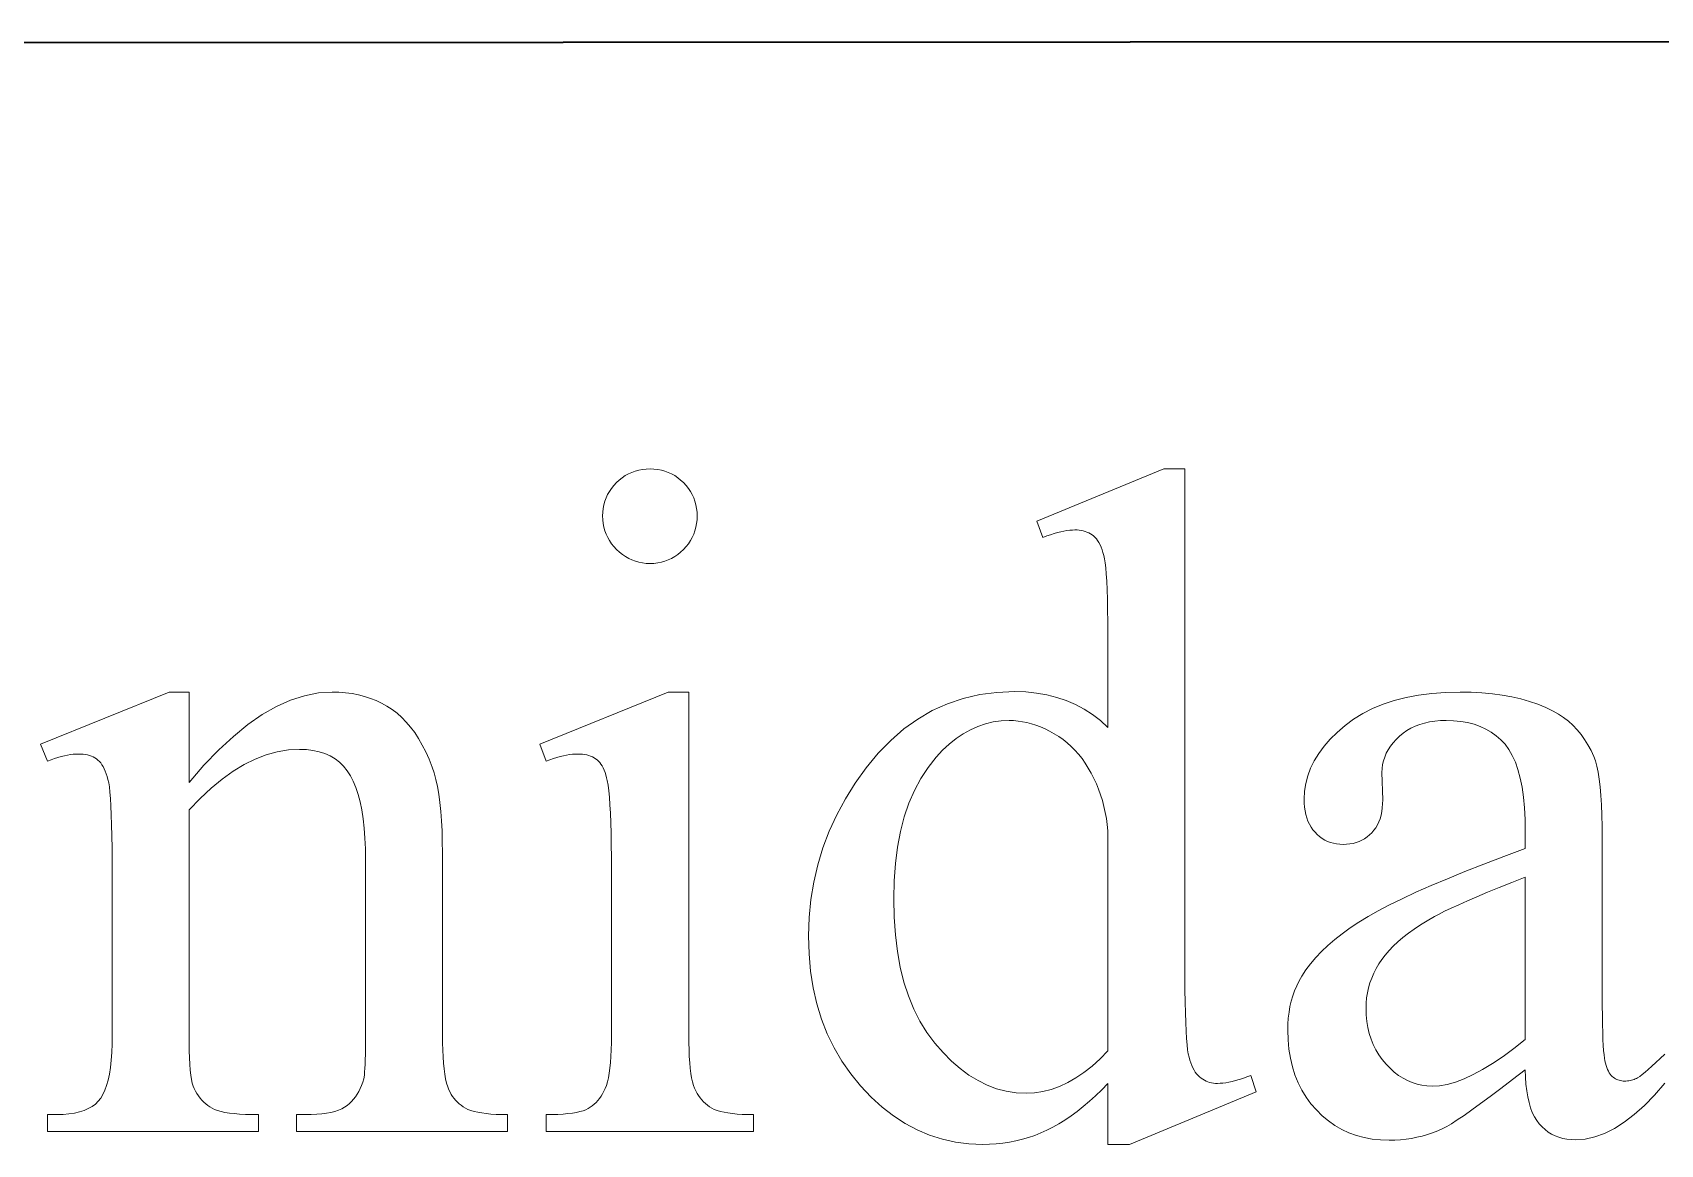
# Model space of a CAD drawing. Extents: x 0 to 297, y 0 to 210.
# Drawn here: x 202.11 to 209.67, y 14.9 to 20.07 of the extents above; entities that cross this region are included whole.
import ezdxf

# ---------------------------------------------------------------- set-up
doc = ezdxf.new("R2010")
doc.units = 0

msp = doc.modelspace()

# ---------------------------------------------------------------- linework, layer by layer
at = {"color": 7, "lineweight": 35}
msp.add_line((162, 20), (286.882111, 20.066713), dxfattribs=at)
at = {"color": 7, "lineweight": 13}
for points in [[(204.981293, 18.040915), (204.999191, 18.040276), (205.016556, 18.038363), (205.033371, 18.035172), (205.049652, 18.030706), (205.065384, 18.024963), (205.080582, 18.017944), (205.09523, 18.009649), (205.109344, 18.000078), (205.122925, 17.989231), (205.135956, 17.977108), (205.148071, 17.964077), (205.15892, 17.950504), (205.168488, 17.93639), (205.176788, 17.921738), (205.183807, 17.906542), (205.189545, 17.890806), (205.194016, 17.874531), (205.197205, 17.857714), (205.199127, 17.840355), (205.199753, 17.822458), (205.199127, 17.804548), (205.197205, 17.787159), (205.194016, 17.770287), (205.189545, 17.753937), (205.183807, 17.738102), (205.176788, 17.72279), (205.168488, 17.707994), (205.15892, 17.69372), (205.148071, 17.679962), (205.135956, 17.666725), (205.122925, 17.654398), (205.109344, 17.643366), (205.09523, 17.633633), (205.080582, 17.625198), (205.065384, 17.618059), (205.049652, 17.612221), (205.033371, 17.607677), (205.016556, 17.604433), (204.999191, 17.602486), (204.981293, 17.601837), (204.963394, 17.602486), (204.945999, 17.604433), (204.929123, 17.607677), (204.912781, 17.612221), (204.896942, 17.618059), (204.881638, 17.625198), (204.866837, 17.633633), (204.85257, 17.643366), (204.838806, 17.654398), (204.825562, 17.666725), (204.813232, 17.679962), (204.802216, 17.69372), (204.79248, 17.707994), (204.784042, 17.72279), (204.776901, 17.738102), (204.771057, 17.753937), (204.766525, 17.770287), (204.763275, 17.787159), (204.761322, 17.804548), (204.760681, 17.822458), (204.761322, 17.840355), (204.763229, 17.857714), (204.766418, 17.874531), (204.770889, 17.890806), (204.776627, 17.906542), (204.783646, 17.921738), (204.791946, 17.93639), (204.801514, 17.950504), (204.812363, 17.964077), (204.824493, 17.977108), (204.83754, 17.989231), (204.851181, 18.000078), (204.865402, 18.009649), (204.880203, 18.017944), (204.895599, 18.024963), (204.91156, 18.030706), (204.928131, 18.035172), (204.945267, 18.038363), (204.962997, 18.040276)], [(207.107468, 15.187995), (207.078552, 15.158568), (207.049759, 15.13085), (207.021103, 15.10484), (206.992569, 15.08054), (206.964172, 15.057948), (206.935913, 15.037065), (206.907761, 15.01789), (206.879761, 15.000424), (206.851883, 14.984668), (206.824127, 14.970619), (206.796219, 14.958085), (206.767883, 14.94687), (206.73912, 14.936975), (206.70993, 14.928398), (206.680298, 14.921142), (206.650223, 14.915205), (206.619736, 14.910586), (206.588806, 14.907289), (206.557434, 14.90531), (206.525635, 14.90465), (206.461578, 14.907364), (206.399155, 14.915507), (206.338379, 14.92908), (206.279236, 14.948081), (206.221741, 14.972512), (206.165894, 15.002371), (206.111694, 15.03766), (206.059143, 15.078377), (206.008224, 15.124523), (205.958954, 15.176099), (205.912918, 15.231936), (205.871735, 15.290864), (205.835403, 15.352886), (205.803909, 15.418002), (205.777267, 15.486211), (205.755463, 15.557511), (205.73851, 15.631907), (205.726395, 15.709394), (205.719116, 15.789974), (205.716705, 15.873648), (205.719376, 15.958142), (205.727432, 16.041189), (205.740845, 16.122786), (205.759613, 16.202934), (205.783752, 16.281631), (205.813248, 16.358881), (205.848114, 16.434681), (205.888351, 16.509033), (205.933945, 16.581936), (205.984909, 16.653387), (206.040085, 16.720579), (206.098328, 16.780699), (206.159653, 16.833744), (206.224045, 16.879719), (206.291504, 16.918619), (206.36203, 16.950447), (206.435638, 16.975201), (206.512314, 16.992884), (206.592072, 17.003492), (206.674881, 17.007029), (206.726318, 17.005363), (206.77594, 17.000366), (206.82373, 16.992039), (206.86972, 16.980381), (206.913895, 16.965393), (206.956238, 16.947071), (206.996765, 16.925421), (207.035492, 16.900438), (207.072388, 16.872126), (207.107468, 16.840483), (207.107468, 17.206018), (207.107315, 17.271318), (207.106827, 17.331383), (207.106018, 17.386213), (207.104874, 17.43581), (207.103424, 17.480171), (207.101639, 17.5193), (207.099518, 17.553192), (207.097092, 17.581852), (207.09433, 17.605276), (207.091248, 17.623466), (207.08783, 17.638542), (207.08403, 17.652624), (207.079865, 17.665709), (207.075333, 17.677799), (207.070435, 17.688896), (207.06517, 17.698997), (207.059525, 17.708103), (207.053528, 17.716213), (207.047165, 17.72333), (207.040421, 17.72945), (207.033325, 17.734793), (207.025879, 17.739574), (207.018097, 17.743792), (207.009964, 17.747446), (207.001495, 17.75054), (206.992661, 17.753071), (206.98349, 17.755039), (206.973969, 17.756445), (206.964111, 17.757288), (206.953903, 17.757568), (206.942291, 17.757223), (206.929932, 17.756186), (206.916855, 17.754456), (206.90303, 17.752033), (206.888474, 17.748917), (206.873184, 17.745111), (206.857147, 17.740612), (206.840393, 17.73542), (206.822891, 17.729538), (206.804657, 17.722961), (206.776535, 17.798666), (207.36702, 18.040915), (207.464355, 18.040915), (207.464355, 15.75036), (207.464523, 15.683428), (207.465012, 15.621924), (207.46582, 15.56585), (207.466949, 15.515204), (207.468414, 15.469988), (207.4702, 15.430201), (207.472305, 15.395843), (207.474731, 15.366914), (207.477493, 15.343413), (207.480576, 15.325341), (207.484024, 15.31045), (207.487854, 15.296488), (207.492065, 15.283456), (207.496674, 15.271355), (207.501663, 15.260183), (207.50705, 15.249942), (207.512833, 15.24063), (207.518997, 15.232248), (207.525543, 15.224797), (207.532486, 15.218276), (207.539749, 15.212523), (207.547241, 15.207375), (207.554977, 15.202832), (207.562943, 15.198896), (207.571152, 15.195565), (207.579605, 15.19284), (207.588287, 15.190721), (207.597198, 15.189206), (207.606369, 15.188297), (207.615768, 15.187995), (207.627838, 15.188362), (207.640686, 15.189466), (207.654312, 15.191304), (207.668716, 15.193878), (207.683899, 15.197187), (207.69986, 15.201232), (207.716599, 15.206012), (207.734116, 15.211528), (207.752411, 15.217778), (207.7715, 15.224765), (207.795288, 15.149062), (207.20697, 14.90465), (207.107468, 14.90465)], [(202.839981, 16.585255), (202.909317, 16.664982), (202.977982, 16.736315), (203.046005, 16.799257), (203.113388, 16.853806), (203.180115, 16.899963), (203.246185, 16.937729), (203.311615, 16.9671), (203.376404, 16.988081), (203.440521, 17.000669), (203.504013, 17.004866), (203.535995, 17.004055), (203.567078, 17.001621), (203.59726, 16.997566), (203.626526, 16.991888), (203.654877, 16.984589), (203.682327, 16.975666), (203.708862, 16.965122), (203.734497, 16.952955), (203.759216, 16.939167), (203.783035, 16.923756), (203.805908, 16.906485), (203.82785, 16.887115), (203.848831, 16.865648), (203.868851, 16.842083), (203.887939, 16.81642), (203.906052, 16.788658), (203.923233, 16.758799), (203.939453, 16.726841), (203.954727, 16.692785), (203.96904, 16.656631), (203.978088, 16.629292), (203.986176, 16.599184), (203.993317, 16.566307), (203.999496, 16.530663), (204.00473, 16.492249), (204.009018, 16.451065), (204.012344, 16.407116), (204.014725, 16.360395), (204.016159, 16.310907), (204.016632, 16.258652), (204.016632, 15.412941), (204.016937, 15.376516), (204.017838, 15.342515), (204.019348, 15.310936), (204.021469, 15.28178), (204.0242, 15.255046), (204.027527, 15.230735), (204.031464, 15.208845), (204.036011, 15.189379), (204.041153, 15.172335), (204.046906, 15.157714), (204.051956, 15.147137), (204.057587, 15.137036), (204.063812, 15.127411), (204.070618, 15.118261), (204.078003, 15.109589), (204.085968, 15.101391), (204.094528, 15.093669), (204.103668, 15.086423), (204.113388, 15.079653), (204.123688, 15.073359), (204.135193, 15.067606), (204.148483, 15.062458), (204.163574, 15.057916), (204.18045, 15.053979), (204.199127, 15.050648), (204.219604, 15.047923), (204.241867, 15.045803), (204.26593, 15.044289), (204.291794, 15.043381), (204.319443, 15.043077), (204.319443, 14.965212), (203.33963, 14.965212), (203.33963, 15.043077), (203.380722, 15.043077), (203.407578, 15.0435), (203.43277, 15.044765), (203.456284, 15.046874), (203.478149, 15.049826), (203.498337, 15.053622), (203.516861, 15.058262), (203.533722, 15.063745), (203.54892, 15.070071), (203.562439, 15.077242), (203.57431, 15.085255), (203.585007, 15.09409), (203.595032, 15.103726), (203.604385, 15.114162), (203.613068, 15.1254), (203.621078, 15.137436), (203.628418, 15.150273), (203.635101, 15.163911), (203.641098, 15.178349), (203.646423, 15.193586), (203.651093, 15.209624), (203.65274, 15.217497), (203.654205, 15.228139), (203.655502, 15.241549), (203.656631, 15.257729), (203.657578, 15.276675), (203.658356, 15.298391), (203.658966, 15.322876), (203.659393, 15.350129), (203.659653, 15.380151), (203.659744, 15.412941), (203.659744, 16.224045), (203.659042, 16.276636), (203.656937, 16.326265), (203.653412, 16.372931), (203.648499, 16.416632), (203.642166, 16.457371), (203.63443, 16.495148), (203.625305, 16.529959), (203.614746, 16.56181), (203.602798, 16.590694), (203.589447, 16.616617), (203.574432, 16.639837), (203.55748, 16.660612), (203.538605, 16.678944), (203.517807, 16.69483), (203.495087, 16.708273), (203.470444, 16.719271), (203.443878, 16.727825), (203.415375, 16.733936), (203.384949, 16.737602), (203.3526, 16.738823), (203.301147, 16.736012), (203.249741, 16.727577), (203.198364, 16.713518), (203.147034, 16.693834), (203.095749, 16.668528), (203.04451, 16.637598), (202.993317, 16.601044), (202.942169, 16.558867), (202.891052, 16.511066), (202.839981, 16.457642), (202.839981, 15.412941), (202.840225, 15.374246), (202.840942, 15.338622), (202.842133, 15.306069), (202.843796, 15.276589), (202.845932, 15.250179), (202.848557, 15.226841), (202.851654, 15.206574), (202.855209, 15.189379), (202.859253, 15.175255), (202.863785, 15.164203), (202.870071, 15.151993), (202.876801, 15.140453), (202.883987, 15.129584), (202.891632, 15.119387), (202.899734, 15.109859), (202.908295, 15.101002), (202.917297, 15.092814), (202.926758, 15.085299), (202.936676, 15.078453), (202.947052, 15.072277), (202.95874, 15.06673), (202.972626, 15.061766), (202.988678, 15.057385), (203.006927, 15.05359), (203.027359, 15.050378), (203.049973, 15.04775), (203.074768, 15.045706), (203.101746, 15.044246), (203.13092, 15.043369), (203.162262, 15.043077), (203.162262, 14.965212), (202.182449, 14.965212), (202.182449, 15.043077), (202.225708, 15.043077), (202.255005, 15.043845), (202.282333, 15.046149), (202.307693, 15.049989), (202.331085, 15.055364), (202.352509, 15.062274), (202.371964, 15.07072), (202.389465, 15.080702), (202.404984, 15.092219), (202.418533, 15.105273), (202.430115, 15.119863), (202.440186, 15.136614), (202.449188, 15.156157), (202.457138, 15.178489), (202.46402, 15.203611), (202.469849, 15.231524), (202.474625, 15.262227), (202.478333, 15.29572), (202.480988, 15.332004), (202.482574, 15.371077), (202.483109, 15.412941), (202.483109, 16.14834), (202.482941, 16.216928), (202.482452, 16.279934), (202.481644, 16.33736), (202.480515, 16.389206), (202.47905, 16.435471), (202.477264, 16.476156), (202.475159, 16.511261), (202.472717, 16.540785), (202.469971, 16.564728), (202.466888, 16.583092), (202.46347, 16.598167), (202.459702, 16.612249), (202.455597, 16.625334), (202.451141, 16.637424), (202.446335, 16.648521), (202.441193, 16.658623), (202.435684, 16.667728), (202.429855, 16.675838), (202.42366, 16.682955), (202.41713, 16.689075), (202.410202, 16.694418), (202.402817, 16.6992), (202.394974, 16.703417), (202.386673, 16.707071), (202.37793, 16.710165), (202.368729, 16.712696), (202.35907, 16.714664), (202.348953, 16.71607), (202.338394, 16.716913), (202.327377, 16.717194), (202.315018, 16.716869), (202.3022, 16.715897), (202.288895, 16.714275), (202.275116, 16.712004), (202.260864, 16.709084), (202.246124, 16.705515), (202.230927, 16.701298), (202.21524, 16.69643), (202.199081, 16.690914), (202.182449, 16.68475), (202.150009, 16.762617), (202.746979, 17.004866), (202.839981, 17.004866)], [(205.160828, 17.004866), (205.160828, 15.412941), (205.161102, 15.376982), (205.161911, 15.343511), (205.163254, 15.312526), (205.165146, 15.284029), (205.167587, 15.25802), (205.170563, 15.234498), (205.174072, 15.213464), (205.178131, 15.194916), (205.182724, 15.178857), (205.187866, 15.165284), (205.193527, 15.153269), (205.199707, 15.141881), (205.206421, 15.131121), (205.213638, 15.120987), (205.22139, 15.111481), (205.229645, 15.102602), (205.238434, 15.09435), (205.247726, 15.086726), (205.257553, 15.079729), (205.267883, 15.073359), (205.279358, 15.067606), (205.292587, 15.062458), (205.307571, 15.057916), (205.324295, 15.053979), (205.342789, 15.050648), (205.363022, 15.047923), (205.38501, 15.045803), (205.408737, 15.044289), (205.434235, 15.043381), (205.461472, 15.043077), (205.461472, 14.965212), (204.498962, 14.965212), (204.498962, 15.043077), (204.526993, 15.043359), (204.553131, 15.044203), (204.577347, 15.045609), (204.59967, 15.047577), (204.620087, 15.050107), (204.638611, 15.053201), (204.655212, 15.056856), (204.669922, 15.061073), (204.682724, 15.065853), (204.693634, 15.071196), (204.703369, 15.077188), (204.712708, 15.083914), (204.721634, 15.091376), (204.730133, 15.099574), (204.738235, 15.108507), (204.745926, 15.118176), (204.753204, 15.128579), (204.760071, 15.139718), (204.766525, 15.151592), (204.772583, 15.164203), (204.778122, 15.17837), (204.783081, 15.194916), (204.787476, 15.213842), (204.79126, 15.235147), (204.794479, 15.258831), (204.797104, 15.284895), (204.799149, 15.313337), (204.800613, 15.344159), (204.801483, 15.37736), (204.801773, 15.412941), (204.801773, 16.176458), (204.801575, 16.238644), (204.800995, 16.296286), (204.800018, 16.349386), (204.79866, 16.397943), (204.796906, 16.441959), (204.794769, 16.481434), (204.792236, 16.516365), (204.789322, 16.546755), (204.786011, 16.572601), (204.782303, 16.593906), (204.779114, 16.607328), (204.775558, 16.619905), (204.771667, 16.631639), (204.767426, 16.64253), (204.762848, 16.652576), (204.757904, 16.661779), (204.75264, 16.670139), (204.747009, 16.677656), (204.741043, 16.684328), (204.734726, 16.690157), (204.727997, 16.695295), (204.720795, 16.69989), (204.71312, 16.703947), (204.704956, 16.70746), (204.696335, 16.710436), (204.687225, 16.712868), (204.677643, 16.714762), (204.667587, 16.716112), (204.657059, 16.716925), (204.646042, 16.717194), (204.633667, 16.716869), (204.620789, 16.715897), (204.607376, 16.714275), (204.593445, 16.712004), (204.578995, 16.709084), (204.564026, 16.705515), (204.548538, 16.701298), (204.532532, 16.69643), (204.516006, 16.690914), (204.498962, 16.68475), (204.468689, 16.762617), (205.065659, 17.004866)], [(207.107468, 15.3394), (207.107468, 16.36031), (207.104355, 16.389465), (207.100204, 16.418102), (207.095016, 16.44622), (207.088776, 16.47382), (207.081512, 16.5009), (207.073212, 16.527462), (207.063873, 16.553503), (207.053482, 16.579025), (207.042068, 16.604029), (207.029602, 16.628513), (207.016205, 16.652143), (207.001968, 16.674585), (206.986877, 16.695835), (206.970947, 16.715897), (206.954178, 16.734768), (206.936554, 16.752451), (206.918091, 16.768944), (206.898788, 16.784246), (206.878647, 16.798359), (206.857651, 16.811283), (206.836288, 16.822994), (206.815048, 16.833473), (206.7939, 16.84272), (206.772858, 16.850735), (206.751938, 16.857515), (206.731125, 16.863064), (206.710403, 16.867378), (206.689804, 16.870461), (206.669312, 16.872311), (206.648926, 16.872927), (206.611267, 16.871218), (206.574432, 16.866091), (206.538422, 16.857548), (206.503235, 16.845587), (206.468857, 16.830208), (206.435318, 16.811413), (206.402588, 16.789198), (206.370682, 16.763569), (206.3396, 16.73452), (206.309341, 16.702053), (206.271942, 16.654987), (206.238495, 16.603769), (206.208969, 16.548399), (206.18338, 16.488874), (206.161728, 16.425198), (206.144012, 16.357368), (206.130234, 16.285385), (206.120392, 16.209249), (206.114487, 16.128962), (206.112518, 16.044519), (206.114426, 15.959181), (206.120132, 15.87793), (206.129654, 15.800767), (206.142975, 15.727692), (206.16011, 15.658705), (206.181046, 15.593806), (206.20578, 15.532995), (206.234329, 15.476272), (206.266693, 15.423636), (206.302856, 15.37509), (206.341354, 15.330912), (206.380722, 15.291384), (206.420959, 15.256506), (206.462051, 15.226279), (206.504013, 15.200702), (206.546844, 15.179775), (206.59053, 15.1635), (206.635086, 15.151874), (206.680511, 15.144898), (206.726791, 15.142573), (206.766037, 15.144542), (206.805008, 15.150446), (206.843719, 15.160288), (206.882187, 15.174066), (206.92038, 15.19178), (206.958313, 15.213431), (206.995987, 15.239018), (207.033417, 15.268543), (207.070572, 15.302004)], [(209.045471, 15.391312), (209.045471, 16.146177), (208.982468, 16.120979), (208.924088, 16.097296), (208.870331, 16.075125), (208.821213, 16.05447), (208.776718, 16.035328), (208.736862, 16.0177), (208.70163, 16.001585), (208.671021, 15.986985), (208.64505, 15.9739), (208.623688, 15.962328), (208.590485, 15.943208), (208.559235, 15.923914), (208.529938, 15.904448), (208.502563, 15.884808), (208.477158, 15.864996), (208.45369, 15.84501), (208.432159, 15.824851), (208.412598, 15.80452), (208.394958, 15.784015), (208.379288, 15.763337), (208.365311, 15.742378), (208.352814, 15.72103), (208.341782, 15.699292), (208.332214, 15.677166), (208.324127, 15.65465), (208.317505, 15.631744), (208.312363, 15.608449), (208.308685, 15.584764), (208.306473, 15.560691), (208.30574, 15.536228), (208.306671, 15.505612), (208.309464, 15.476055), (208.314117, 15.447558), (208.320618, 15.420122), (208.328995, 15.393744), (208.339218, 15.368427), (208.351318, 15.34417), (208.365265, 15.320972), (208.381073, 15.298835), (208.398743, 15.277757), (208.417633, 15.258236), (208.437073, 15.24077), (208.457077, 15.22536), (208.477646, 15.212004), (208.498779, 15.200702), (208.520477, 15.191456), (208.54274, 15.184264), (208.565552, 15.179127), (208.588928, 15.176044), (208.612885, 15.175017), (208.64679, 15.17718), (208.682785, 15.183669), (208.720856, 15.194484), (208.761002, 15.209624), (208.803223, 15.229091), (208.847519, 15.252883), (208.89389, 15.281001), (208.942337, 15.313445), (208.992859, 15.350216)]]:
    msp.add_lwpolyline(points, close=True, dxfattribs=at)
msp.add_lwpolyline([(209.693695, 15.189076), (209.645905, 15.133922), (209.598526, 15.085255), (209.55159, 15.043077), (209.505096, 15.007389), (209.459015, 14.978189), (209.413391, 14.955479), (209.368179, 14.939257), (209.32341, 14.929523), (209.279068, 14.926279), (209.258301, 14.927014), (209.238403, 14.92922), (209.21936, 14.932898), (209.201202, 14.938046), (209.183899, 14.944664), (209.16745, 14.952753), (209.151886, 14.962314), (209.137177, 14.973345), (209.123337, 14.985847), (209.110352, 14.999819), (209.098419, 15.015565), (209.087692, 15.033388), (209.078171, 15.053287), (209.06987, 15.075262), (209.062775, 15.099315), (209.056885, 15.125443), (209.052216, 15.153647), (209.048752, 15.183928), (209.046509, 15.216286), (209.045471, 15.25072), (208.98674, 15.205558), (208.932556, 15.164375), (208.882919, 15.127172), (208.83783, 15.09395), (208.797272, 15.064707), (208.761261, 15.039444), (208.729782, 15.018161), (208.70285, 15.000857), (208.680466, 14.987534), (208.662628, 14.978189), (208.639114, 14.967916), (208.615295, 14.958723), (208.591187, 14.950612), (208.566772, 14.943583), (208.542038, 14.937634), (208.517014, 14.932768), (208.491684, 14.928983), (208.466064, 14.926279), (208.440125, 14.924657), (208.413895, 14.924116), (208.37352, 14.925522), (208.334595, 14.92974), (208.297119, 14.936769), (208.261093, 14.94661), (208.226517, 14.959264), (208.193405, 14.974729), (208.161728, 14.993006), (208.1315, 15.014094), (208.102722, 15.037994), (208.075394, 15.064707), (208.05011, 15.093712), (208.027496, 15.124491), (208.007553, 15.157043), (207.99025, 15.191369), (207.975616, 15.227468), (207.963654, 15.265342), (207.954346, 15.304989), (207.947693, 15.346409), (207.943695, 15.389603), (207.942368, 15.43457), (207.943024, 15.463164), (207.944962, 15.49098), (207.948212, 15.518017), (207.952744, 15.544274), (207.958588, 15.569754), (207.965729, 15.594455), (207.974167, 15.618377), (207.983902, 15.641521), (207.994934, 15.663885), (208.007263, 15.685472), (208.026306, 15.714714), (208.047958, 15.743611), (208.072235, 15.772162), (208.099136, 15.800366), (208.128647, 15.828225), (208.160782, 15.855738), (208.195526, 15.882905), (208.232895, 15.909725), (208.272873, 15.936199), (208.315475, 15.962328), (208.362289, 15.988846), (208.414932, 16.016487), (208.473373, 16.045256), (208.537659, 16.075148), (208.607742, 16.106163), (208.683655, 16.138306), (208.765381, 16.171572), (208.852921, 16.205961), (208.946289, 16.241478), (209.045471, 16.278118), (209.045471, 16.355984), (209.044525, 16.413387), (209.041702, 16.467072), (209.037003, 16.517036), (209.030411, 16.56328), (209.021942, 16.605803), (209.011597, 16.644606), (208.999359, 16.679689), (208.985245, 16.711052), (208.969254, 16.738693), (208.951385, 16.762617), (208.931702, 16.783575), (208.910324, 16.802328), (208.887238, 16.818874), (208.862442, 16.833214), (208.835938, 16.845348), (208.807724, 16.855276), (208.777786, 16.862999), (208.746155, 16.868513), (208.712814, 16.871822), (208.677765, 16.872927), (208.651077, 16.87219), (208.625504, 16.869984), (208.601074, 16.866308), (208.577759, 16.86116), (208.555557, 16.854542), (208.5345, 16.846453), (208.514557, 16.836891), (208.495728, 16.825861), (208.478043, 16.813358), (208.461472, 16.799387), (208.445862, 16.784462), (208.431885, 16.769106), (208.419556, 16.753315), (208.408875, 16.737093), (208.399826, 16.720438), (208.392426, 16.703352), (208.386673, 16.685831), (208.382568, 16.667879), (208.380096, 16.649494), (208.379288, 16.630676), (208.383606, 16.505226), (208.383102, 16.485781), (208.381577, 16.467245), (208.379028, 16.449617), (208.375473, 16.432898), (208.370895, 16.417086), (208.365311, 16.402184), (208.358704, 16.388189), (208.351074, 16.375103), (208.342438, 16.362926), (208.332779, 16.351658), (208.322296, 16.341383), (208.311188, 16.332191), (208.299454, 16.32408), (208.287094, 16.317051), (208.274109, 16.311102), (208.260498, 16.306236), (208.246246, 16.30245), (208.231384, 16.299747), (208.215881, 16.298124), (208.199753, 16.297585), (208.184036, 16.298145), (208.168915, 16.299833), (208.154373, 16.302645), (208.140411, 16.306581), (208.127029, 16.311644), (208.114227, 16.317829), (208.10202, 16.32514), (208.090393, 16.333576), (208.079361, 16.343136), (208.068893, 16.353821), (208.059235, 16.365479), (208.050598, 16.377958), (208.042969, 16.39126), (208.036362, 16.405384), (208.030777, 16.42033), (208.026199, 16.436098), (208.022644, 16.452688), (208.020111, 16.4701), (208.018585, 16.488335), (208.018066, 16.507389), (208.019974, 16.544289), (208.025681, 16.580584), (208.035202, 16.616272), (208.048523, 16.651354), (208.065659, 16.685831), (208.086594, 16.719704), (208.111343, 16.75297), (208.139893, 16.785629), (208.172241, 16.817684), (208.208405, 16.849134), (208.248016, 16.878723), (208.29068, 16.905197), (208.336426, 16.928556), (208.385254, 16.948803), (208.437134, 16.965933), (208.492096, 16.979948), (208.55014, 16.99085), (208.611237, 16.998636), (208.675415, 17.003307), (208.742661, 17.004866), (208.794479, 17.003979), (208.844406, 17.001318), (208.892426, 16.996883), (208.938538, 16.990677), (208.982742, 16.982697), (209.025055, 16.97294), (209.06546, 16.961412), (209.103958, 16.948111), (209.140549, 16.933035), (209.175247, 16.916185), (209.200104, 16.902018), (209.223602, 16.886337), (209.245773, 16.869141), (209.266602, 16.850431), (209.286102, 16.830208), (209.304245, 16.80847), (209.321045, 16.785219), (209.336517, 16.760454), (209.350632, 16.734173), (209.363419, 16.706379), (209.370819, 16.685831), (209.377441, 16.66139), (209.38327, 16.633057), (209.388336, 16.600828), (209.392624, 16.564707), (209.396118, 16.524693), (209.398849, 16.480785), (209.400803, 16.432983), (209.401962, 16.38129), (209.402359, 16.325703), (209.402359, 15.653028), (209.402466, 15.598554), (209.402786, 15.54847), (209.40332, 15.502779), (209.404083, 15.461477), (209.40506, 15.424566), (209.40625, 15.392047), (209.407654, 15.363917), (209.409271, 15.340179), (209.411118, 15.320832), (209.413162, 15.305875), (209.415466, 15.293535), (209.41806, 15.28204), (209.420929, 15.271387), (209.424072, 15.261579), (209.42749, 15.252613), (209.431213, 15.244491), (209.435196, 15.237212), (209.439468, 15.230778), (209.444016, 15.225186), (209.448853, 15.220439), (209.453903, 15.21633), (209.459106, 15.212652), (209.464462, 15.209408), (209.469971, 15.206596), (209.475616, 15.204217), (209.48143, 15.202271), (209.487396, 15.200756), (209.4935, 15.199675), (209.499756, 15.199026), (209.50618, 15.19881), (209.513016, 15.198961), (209.519669, 15.199415), (209.526154, 15.200172), (209.532471, 15.201232), (209.53862, 15.202595), (209.544586, 15.20426), (209.550385, 15.206228), (209.556015, 15.2085), (209.561462, 15.211074), (209.566742, 15.21395), (209.57666, 15.220591), (209.588272, 15.229263), (209.601578, 15.23997), (209.616577, 15.25271), (209.63324, 15.267483), (209.651611, 15.284289), (209.671661, 15.303128), (209.693405, 15.324)], dxfattribs=at)

doc.saveas('drawing.dxf')
